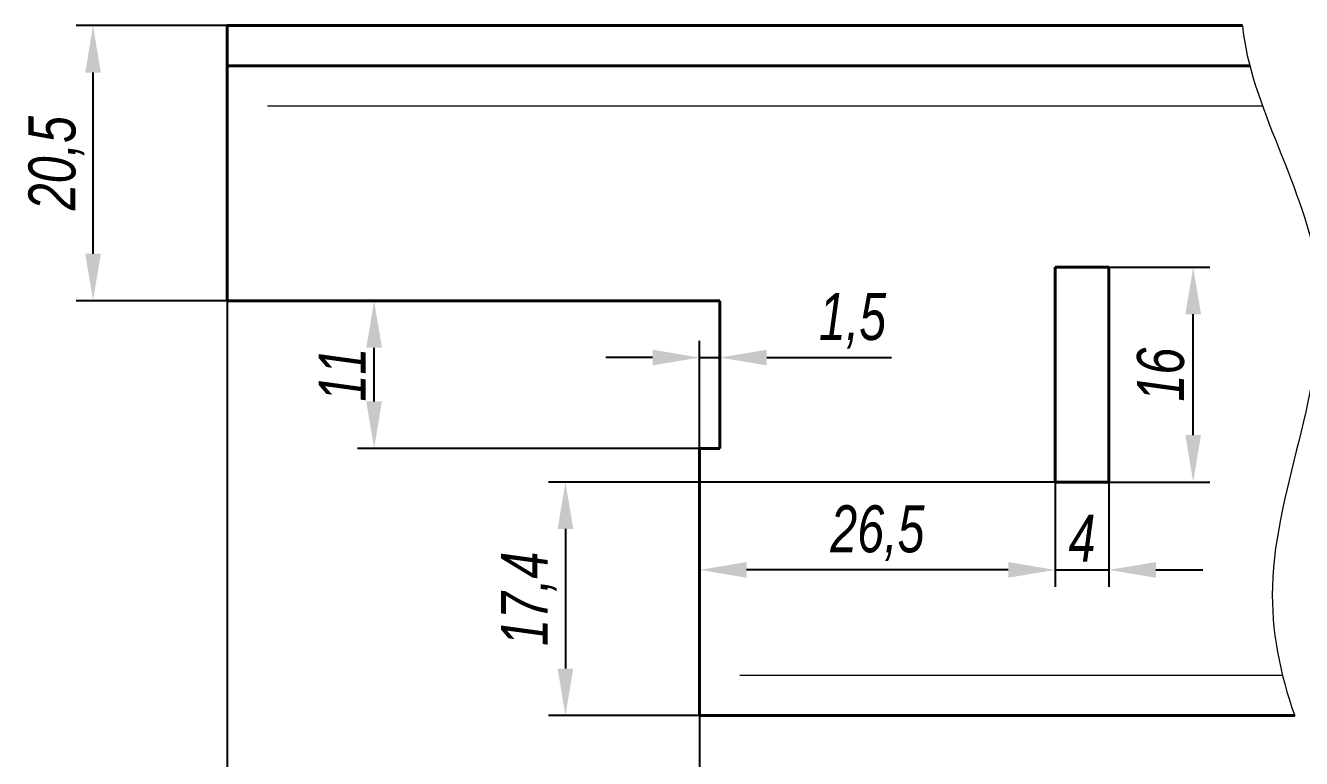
# Model space of a CAD drawing. Header units: millimetres. Extents: x 12064 to 35004, y -6103 to -2658.
# Drawn here: x 29389.2 to 29484.3, y -2980.9 to -2926.3 of the extents above; entities that cross this region are included whole.
import ezdxf

# ---------------------------------------------------------------- set-up
doc = ezdxf.new("R2010")
doc.units = ezdxf.units.MM
for name, color, linetype, lineweight in [('Layer_02', 1, 'Continuous', 13), ('Layer_04', 7, 'Continuous', 40), ('Layer_09', 1, 'Continuous', 15), ('Layer_10', 6, 'Continuous', 15)]:
    doc.layers.add(name, color=color, linetype=linetype, lineweight=lineweight)
doc.styles.add('Style_01', font='ARIALNI.TTF', dxfattribs={"width": 0.9, "height": 3.5})
doc.dimstyles.new('DimStyle_01', dxfattribs={"dimtxt": 3.5, "dimasz": 3.5, "dimexe": 1.25, "dimexo": 0, "dimtad": 1, "dimdec": 1, "dimtxsty": 'Style_01', "dimcen": 2.5, "dimazin": 3, "dimtfac": 1, "dimtdec": 1, "dimtmove": 0, "dimatfit": 3})

# ---------------------------------------------------------------- blocks, each defined once
blk = doc.blocks.new('*D1786')
at = {"layer": 'Defpoints', "color": 0, "ltscale": 0.5}
for p in [(29465.937, -2959.73), (29469.937, -2959.73), (29469.937, -2966.877)]:
    blk.add_point(p, dxfattribs=at)
at = {"layer": 'Layer_09', "color": 0, "lineweight": -2, "ltscale": 0.5}
for p, q in [((29465.937, -2959.73), (29465.937, -2968.127)), ((29469.937, -2959.73), (29469.937, -2968.127)), ((29462.437, -2966.877), (29458.937, -2966.877)), ((29465.937, -2966.877), (29469.937, -2966.877)), ((29473.437, -2966.877), (29476.937, -2966.877))]:
    blk.add_line(p, q, dxfattribs=at)
at = {"layer": 'Layer_09', "color": 0, "ltscale": 0.5}
for points in [[(29462.437, -2966.293), (29462.437, -2967.46), (29465.937, -2966.877)], [(29473.437, -2966.293), (29473.437, -2967.46), (29469.937, -2966.877)]]:
    blk.add_solid(points, dxfattribs=at)
at = {"layer": 'Layer_09', "color": 0, "ltscale": 0.5, "insert": (29467.937, -2964.502), "char_height": 3.5, "attachment_point": 5, "style": 'Style_01'}
blk.add_mtext('4', dxfattribs=at)
blk = doc.blocks.new('*D1787')
at = {"layer": 'Defpoints', "color": 0, "ltscale": 0.5}
for p in [(29465.937, -2944.33), (29476.216, -2944.33), (29465.937, -2960.33)]:
    blk.add_point(p, dxfattribs=at)
at = {"layer": 'Layer_09', "color": 0, "lineweight": -2, "ltscale": 0.5}
for p, q in [((29465.937, -2944.33), (29477.466, -2944.33)), ((29476.216, -2956.83), (29476.216, -2947.83)), ((29465.937, -2960.33), (29477.466, -2960.33))]:
    blk.add_line(p, q, dxfattribs=at)
at = {"layer": 'Layer_09', "color": 0, "ltscale": 0.5}
for points in [[(29475.632, -2947.83), (29476.799, -2947.83), (29476.216, -2944.33)], [(29475.632, -2956.83), (29476.799, -2956.83), (29476.216, -2960.33)]]:
    blk.add_solid(points, dxfattribs=at)
at = {"layer": 'Layer_09', "color": 0, "ltscale": 0.5, "insert": (29473.804, -2952.33), "char_height": 3.5, "attachment_point": 5, "rotation": 90, "style": 'Style_01'}
blk.add_mtext('16', dxfattribs=at)
blk = doc.blocks.new('*D1788')
at = {"layer": 'Defpoints', "color": 0, "ltscale": 0.5}
for p in [(29465.937, -2959.73), (29439.437, -2966.877), (29439.437, -2971.73)]:
    blk.add_point(p, dxfattribs=at)
at = {"layer": 'Layer_09', "color": 0, "lineweight": -2, "ltscale": 0.5}
for p, q in [((29465.937, -2959.73), (29465.937, -2968.127)), ((29439.437, -2971.73), (29439.437, -2965.627)), ((29462.437, -2966.877), (29442.937, -2966.877))]:
    blk.add_line(p, q, dxfattribs=at)
at = {"layer": 'Layer_09', "color": 0, "ltscale": 0.5}
for points in [[(29442.937, -2966.293), (29442.937, -2967.46), (29439.437, -2966.877)], [(29462.437, -2966.293), (29462.437, -2967.46), (29465.937, -2966.877)]]:
    blk.add_solid(points, dxfattribs=at)
at = {"layer": 'Layer_09', "color": 0, "ltscale": 0.5, "insert": (29452.687, -2964.141), "char_height": 3.5, "attachment_point": 5, "style": 'Style_01'}
blk.add_mtext('26,5', dxfattribs=at)
blk = doc.blocks.new('*D1790')
at = {"layer": 'Defpoints', "color": 0, "ltscale": 0.5}
for p in [(29465.937, -2960.33), (29429.437, -2977.73), (29439.437, -2977.73)]:
    blk.add_point(p, dxfattribs=at)
at = {"layer": 'Layer_09', "color": 0, "lineweight": -2, "ltscale": 0.5}
for p, q in [((29465.937, -2960.33), (29428.187, -2960.33)), ((29429.437, -2963.83), (29429.437, -2974.23)), ((29439.437, -2977.73), (29428.187, -2977.73))]:
    blk.add_line(p, q, dxfattribs=at)
at = {"layer": 'Layer_09', "color": 0, "ltscale": 0.5}
for points in [[(29428.854, -2963.83), (29430.021, -2963.83), (29429.437, -2960.33)], [(29428.854, -2974.23), (29430.021, -2974.23), (29429.437, -2977.73)]]:
    blk.add_solid(points, dxfattribs=at)
at = {"layer": 'Layer_09', "color": 0, "ltscale": 0.5, "insert": (29426.702, -2969.03), "char_height": 3.5, "attachment_point": 5, "rotation": 90, "style": 'Style_01'}
blk.add_mtext('17,4', dxfattribs=at)
blk = doc.blocks.new('*D1791')
at = {"layer": 'Defpoints', "color": 0, "ltscale": 0.5}
for p in [(29415.184, -2946.83), (29440.937, -2946.83), (29439.437, -2957.83)]:
    blk.add_point(p, dxfattribs=at)
at = {"layer": 'Layer_09', "color": 0, "lineweight": -2, "ltscale": 0.5}
for p, q in [((29440.937, -2946.83), (29413.934, -2946.83)), ((29415.184, -2954.33), (29415.184, -2950.33)), ((29439.437, -2957.83), (29413.934, -2957.83))]:
    blk.add_line(p, q, dxfattribs=at)
at = {"layer": 'Layer_09', "color": 0, "ltscale": 0.5}
for points in [[(29414.6, -2950.33), (29415.767, -2950.33), (29415.184, -2946.83)], [(29414.6, -2954.33), (29415.767, -2954.33), (29415.184, -2957.83)]]:
    blk.add_solid(points, dxfattribs=at)
at = {"layer": 'Layer_09', "color": 0, "ltscale": 0.5, "insert": (29412.801, -2952.33), "char_height": 3.5, "attachment_point": 5, "rotation": 90, "style": 'Style_01'}
blk.add_mtext('11', dxfattribs=at)
blk = doc.blocks.new('*D1911')
at = {"layer": 'Defpoints', "color": 0, "ltscale": 0.5}
for p in [(29394.237, -2926.33), (29404.237, -2926.33), (29404.237, -2946.83)]:
    blk.add_point(p, dxfattribs=at)
at = {"layer": 'Layer_09', "color": 0, "lineweight": -2, "ltscale": 0.5}
for p, q in [((29404.237, -2926.33), (29392.987, -2926.33)), ((29394.237, -2943.33), (29394.237, -2929.83)), ((29404.237, -2946.83), (29392.987, -2946.83))]:
    blk.add_line(p, q, dxfattribs=at)
at = {"layer": 'Layer_09', "color": 0, "ltscale": 0.5}
for points in [[(29393.654, -2929.83), (29394.821, -2929.83), (29394.237, -2926.33)], [(29393.654, -2943.33), (29394.821, -2943.33), (29394.237, -2946.83)]]:
    blk.add_solid(points, dxfattribs=at)
at = {"layer": 'Layer_09', "color": 0, "ltscale": 0.5, "insert": (29391.502, -2936.58), "char_height": 3.5, "attachment_point": 5, "rotation": 90, "style": 'Style_01'}
blk.add_mtext('20,5', dxfattribs=at)
blk = doc.blocks.new('*D1912')
at = {"layer": 'Defpoints', "color": 0, "ltscale": 0.5}
for p in [(29404.237, -2946.83), (29439.437, -2977.73), (29439.437, -2987.73)]:
    blk.add_point(p, dxfattribs=at)
at = {"layer": 'Layer_09', "color": 0, "lineweight": -2, "ltscale": 0.5}
for p, q in [((29404.237, -2946.83), (29404.237, -2988.98)), ((29439.437, -2977.73), (29439.437, -2988.98)), ((29407.737, -2987.73), (29435.937, -2987.73))]:
    blk.add_line(p, q, dxfattribs=at)
at = {"layer": 'Layer_09', "color": 0, "ltscale": 0.5}
for points in [[(29407.737, -2987.146), (29407.737, -2988.313), (29404.237, -2987.73)], [(29435.937, -2987.146), (29435.937, -2988.313), (29439.437, -2987.73)]]:
    blk.add_solid(points, dxfattribs=at)
at = {"layer": 'Layer_09', "color": 0, "ltscale": 0.5, "insert": (29421.837, -2984.994), "char_height": 3.5, "attachment_point": 5, "style": 'Style_01'}
blk.add_mtext('35,2', dxfattribs=at)
blk = doc.blocks.new('*D1792')
at = {"layer": 'Defpoints', "color": 0, "ltscale": 0.5}
for p in [(29440.937, -2951.062), (29439.437, -2957.83), (29440.937, -2957.83)]:
    blk.add_point(p, dxfattribs=at)
at = {"layer": 'Layer_09', "color": 0, "lineweight": -2, "ltscale": 0.5}
for p, q in [((29439.437, -2957.83), (29439.437, -2949.812)), ((29440.937, -2957.83), (29440.937, -2949.812)), ((29435.937, -2951.062), (29432.437, -2951.062)), ((29439.437, -2951.062), (29440.937, -2951.062)), ((29444.437, -2951.062), (29453.727, -2951.062))]:
    blk.add_line(p, q, dxfattribs=at)
at = {"layer": 'Layer_09', "color": 0, "ltscale": 0.5}
for points in [[(29435.937, -2950.478), (29435.937, -2951.645), (29439.437, -2951.062)], [(29444.437, -2950.478), (29444.437, -2951.645), (29440.937, -2951.062)]]:
    blk.add_solid(points, dxfattribs=at)
at = {"layer": 'Layer_09', "color": 0, "ltscale": 0.5, "insert": (29450.832, -2948.326), "char_height": 3.5, "attachment_point": 5, "style": 'Style_01'}
blk.add_mtext('1,5', dxfattribs=at)

msp = doc.modelspace()

# ---------------------------------------------------------------- linework, layer by layer
at = {"layer": 'Layer_02', "ltscale": 0.5}
msp.add_line((29404.237, -2926.33), (29404.237, -2946.83), dxfattribs=at)
at = {"layer": 'Layer_04'}
for p, q in [((29404.237, -2926.33), (29479.892, -2926.33)), ((29404.237, -2926.33), (29404.237, -2929.33)), ((29404.237, -2932.33), (29404.237, -2929.33)), ((29404.237, -2929.33), (29480.434, -2929.33)), ((29404.237, -2946.83), (29404.237, -2932.33)), ((29465.937, -2944.33), (29469.937, -2944.33)), ((29465.937, -2944.33), (29465.937, -2960.33)), ((29469.937, -2944.33), (29469.937, -2960.33)), ((29404.237, -2946.83), (29440.937, -2946.83)), ((29440.937, -2946.83), (29440.937, -2957.83)), ((29440.937, -2957.83), (29439.437, -2957.83)), ((29439.437, -2957.83), (29439.437, -2971.73)), ((29469.937, -2960.33), (29465.937, -2960.33)), ((29439.437, -2977.73), (29439.437, -2971.73)), ((29439.437, -2977.73), (29483.781, -2977.73))]:
    msp.add_line(p, q, dxfattribs=at)
at = {"layer": 'Layer_10', "ltscale": 0.5}
for p, q in [((29481.387, -2932.33), (29407.237, -2932.33)), ((29482.875, -2974.73), (29442.437, -2974.73))]:
    msp.add_line(p, q, dxfattribs=at)
msp.add_open_spline([(29479.892, -2926.33), (29480.403, -2932.217), (29489.889, -2946.152), (29480.533, -2963.976), (29482.668, -2974.579), (29483.781, -2977.73)], degree=3, knots=[23.183677, 23.183677, 23.183677, 23.183677, 42.380166, 65.914247, 76.058619, 76.058619, 76.058619, 76.058619], dxfattribs=at)

# ---------------------------------------------------------------- dimensions: what is measured, and where the dimension line sits
at = {"layer": 'Layer_09', "ltscale": 0.5}
for base, p1, p2, picture, middle in [((29394.237, -2926.33), (29404.237, -2946.83), (29404.237, -2926.33), '*D1911', (29391.502, -2936.58)), ((29476.216, -2944.33), (29465.937, -2960.33), (29465.937, -2944.33), '*D1787', (29473.804, -2952.33)), ((29415.184, -2946.83), (29439.437, -2957.83), (29440.937, -2946.83), '*D1791', (29412.801, -2952.33)), ((29429.437, -2977.73), (29465.937, -2960.33), (29439.437, -2977.73), '*D1790', (29426.702, -2969.03))]:
    dim = msp.add_linear_dim(base=base, p1=p1, p2=p2, angle=270, dimstyle='DimStyle_01', dxfattribs=at)
    dim.commit()
    dim.dimension.update_dxf_attribs({"geometry": picture, "text_midpoint": middle})
for base, p1, p2, picture, middle in [((29440.937, -2951.062), (29439.437, -2957.83), (29440.937, -2957.83), '*D1792', (29450.832, -2948.326)), ((29439.437, -2987.73), (29404.237, -2946.83), (29439.437, -2977.73), '*D1912', (29421.837, -2984.994)), ((29439.437, -2966.877), (29465.937, -2959.73), (29439.437, -2971.73), '*D1788', (29452.687, -2964.141)), ((29469.937, -2966.877), (29465.937, -2959.73), (29469.937, -2959.73), '*D1786', (29467.937, -2964.502))]:
    dim = msp.add_linear_dim(base=base, p1=p1, p2=p2, dimstyle='DimStyle_01', dxfattribs=at)
    dim.commit()
    dim.dimension.update_dxf_attribs({"geometry": picture, "text_midpoint": middle})

doc.saveas('drawing.dxf')
